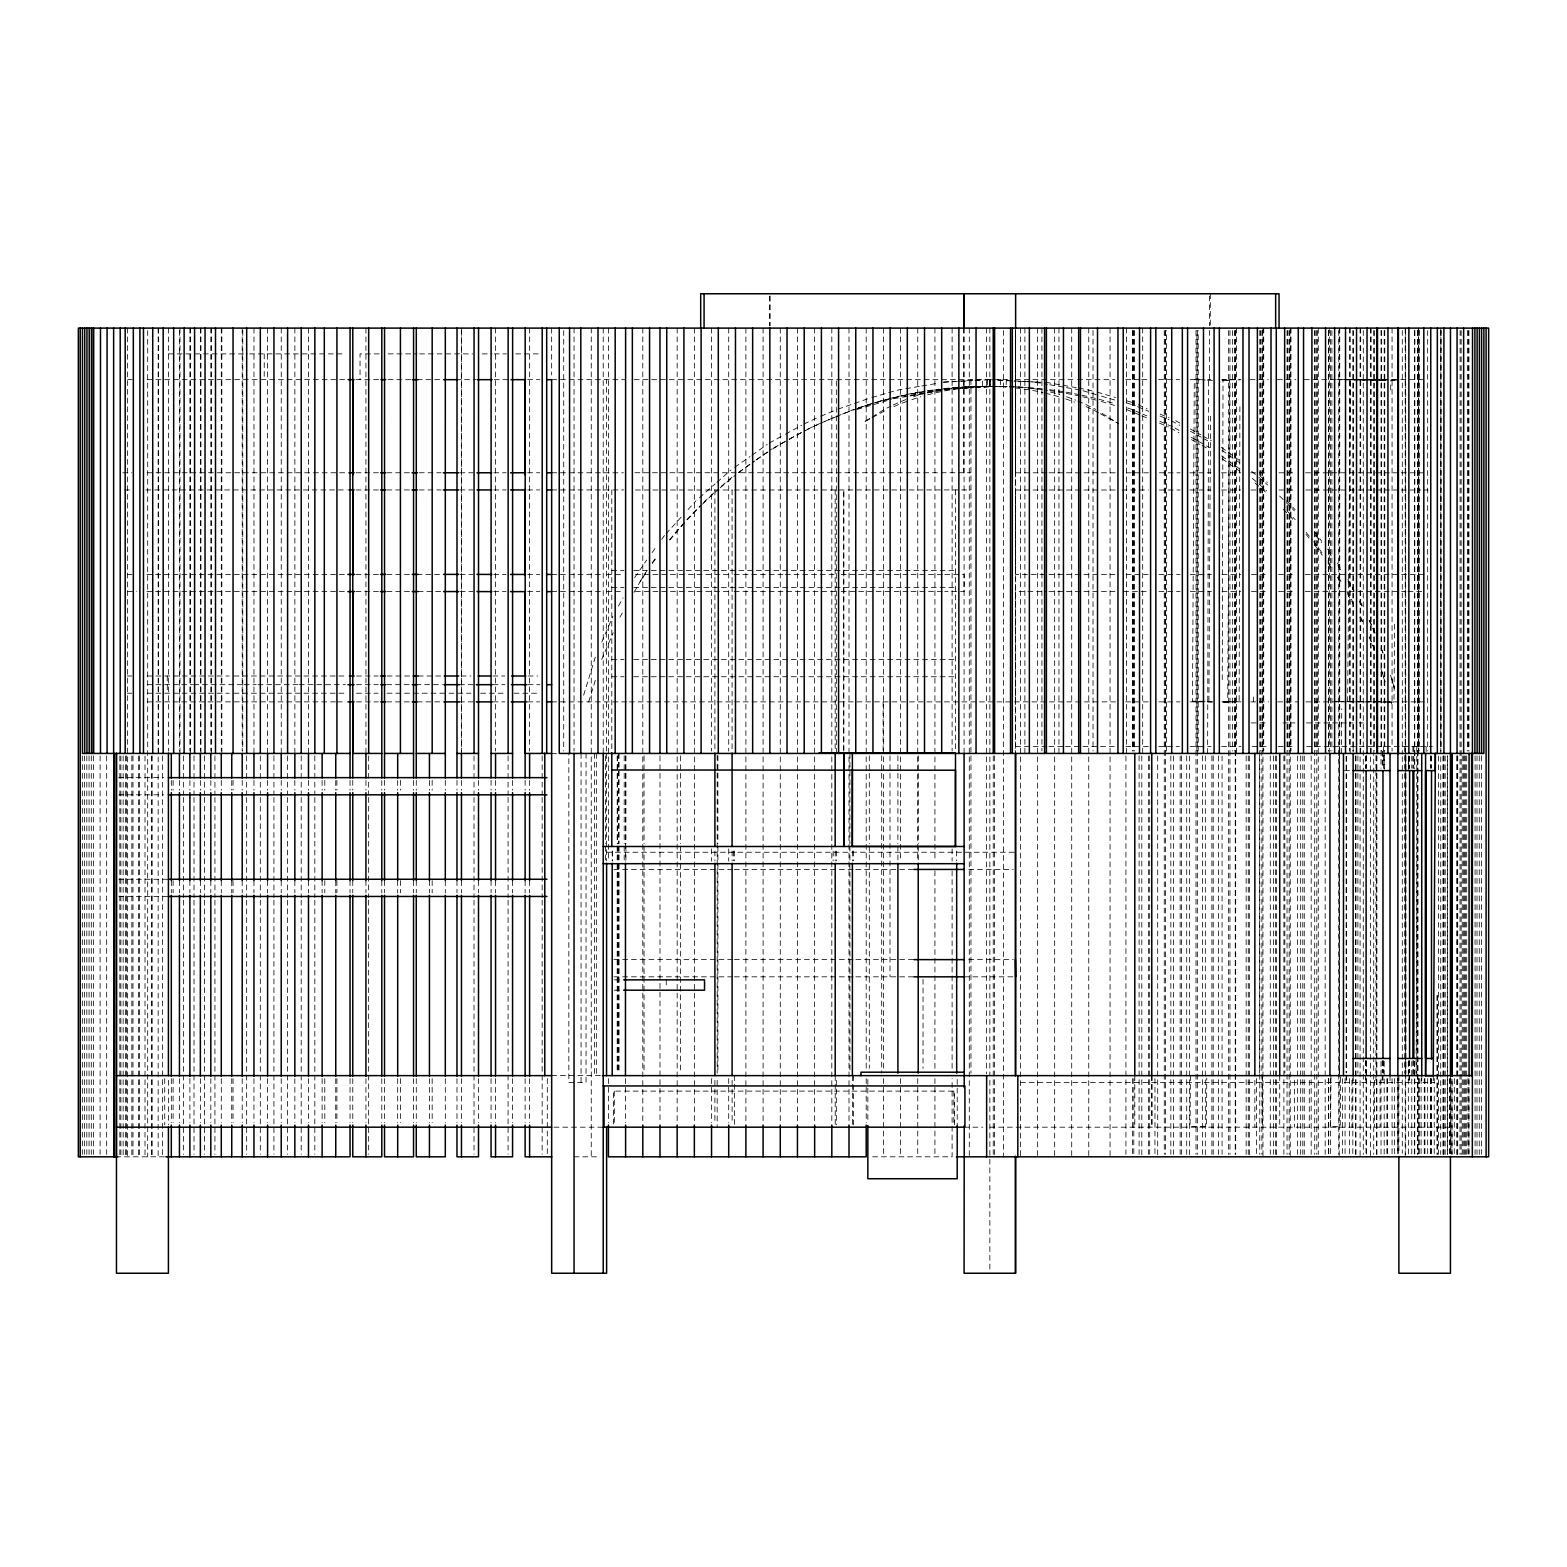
<?xml version="1.0" encoding="UTF-8"?>
<svg xmlns="http://www.w3.org/2000/svg" width="1567" height="1567" viewBox="0 0 1567 1567"><rect width="100%" height="100%" fill="white"/><g stroke="black" fill="none" stroke-linecap="round" stroke-linejoin="round"><path stroke-width="0.75" stroke-dasharray="5 3.75" d="M606.605 751.083L606.605 379.665M836.327 753.433L836.327 379.665M1015.631 701.879L1015.631 591.621L1046.776 591.621M1046.893 472.803L1015.631 472.803L1015.631 330.461M1166.455 750.985L1166.455 330.559M1196.894 750.985L1196.894 330.559M1198.207 750.985L1198.207 330.559M1207.628 753.512L1208.568 379.665M1222.26 679.706L1223.024 379.665L1239.948 379.88M1239.889 406.715L1239.144 701.879L1222.24 701.761L1239.105 701.781M1253.58 701.879L1253.6 697.002M1015.631 472.803L1015.631 328.11L1015.631 753.433M1408.615 768.026L1408.674 755.862M1416.078 1073.199L1416.157 1056.099M1416.176 1053.67L1417.547 755.862M1190.372 1075.628L1190.078 1126.595L1206.492 1126.595L1206.766 1078.057M1212.192 702.016L1192.487 701.252L1194.289 379.665L1205.238 380.095M1210.507 416.215L1208.901 701.252L1192.487 701.252M1223.298 701.977L1227.725 701.977L1229.547 380.389L1222.475 380.115M1330.971 1076.392L1330.54 1126.732L1340.236 1126.732L1340.666 1075.628M1341.372 753.433L1341.744 708.911M1347.659 701.703L1350.323 379.665L1357.629 379.743M1390.713 389.87L1390.791 380.115L1394.689 380.115M1388.127 702.134L1394.003 702.134L1394.63 624.077M1011.773 380.977L989.854 379.665L989.854 386.54A411.847 312.636 -90 0 1 1006.092 387.108M1006.327 379.665L1006.112 386.52L973.93 386.52A405.892 271.013 90 0 0 962.177 386.912M975.222 380.507L989.854 379.665L989.854 386.54L990.168 379.665M1000.686 379.665L1000.353 386.52A405.892 397.176 -90 0 1 1007.424 386.598M989.854 379.665L990.05 386.52M583.649 695.16L595.303 657.121M588.702 701.879L595.538 679.549M601.787 642.059L612.932 616.262M601.689 659.452L613.226 632.735M640.002 581.905L642.685 577.126A416.979 416.371 -90 0 1 646.662 571.074M618.475 605.978L623.118 597.85M634.694 577.498L646.603 560.163M619.944 617.163L622.295 613.01M634.106 592.267L642.705 577.126M652.107 552.583L656.22 546.903M661.725 539.322L664.467 535.522M666.034 533.799L681.763 516.483M688.05 509.569L695.905 500.911M699.411 497.816L715.179 483.89M716.922 482.342L730.927 469.982M738.37 472.588L754.06 461.481M756.038 460.091L771.728 448.965M734.747 467.299L750.025 456.545M751.945 455.214L767.203 444.46M869.92 418.369L863.75 422.209L870.175 418.722M871.977 417.096L884.336 409.418A405.892 271.013 90 0 1 890.977 406.068M773.824 447.809L805.34 430.377M807.456 429.221L822.714 422.287M769.123 443.128L783.422 435.273M785.478 434.157L801.814 425.166M803.851 424.05L818.601 417.135M872.329 417.566L887.353 409.418M824.928 421.366L840.421 414.942M842.635 414.021L853.702 409.418M820.755 416.254L835.818 410.025M837.973 409.144L869.509 398.194M857.129 409.418L891.349 399.448M893.641 398.782L942.55 389.537M871.859 397.509L897.734 390.085L919.437 386.383M911.191 395.511L941.963 389.987M909.957 395.981L942.237 390.34M944.548 389.928L972.696 387.754M921.847 385.972L938.711 383.112M943.432 381.995L955.596 381.271M958.025 381.134L972.617 380.252M975.046 380.115L982.352 379.665L982.666 386.52M946.703 389.125L973.068 387.539M975.477 387.402L989.854 386.54A411.847 312.636 -90 0 0 957.437 388.792M975.046 387.617L991.519 386.657M943.53 382.289L972.794 380.644M944.881 389.125L955.341 388.538M957.692 388.401L990.501 386.52M1222.887 380.409L1229.547 380.389M168.413 353.887L247.449 353.887M249.564 353.887L345.661 353.887M379.194 353.887L360.038 353.887L360.038 379.665M388.146 353.887L417.155 353.887M419.584 353.887L472.666 353.887M482.205 353.887L492.116 353.887M494.173 353.887L506.415 353.887M515.739 353.887L539.753 353.887M127.632 379.665L132.235 379.665M147.161 379.665L350.068 379.665M356.042 379.665L381.819 379.665M388.146 379.665L412.336 379.665M417.155 379.665L443.872 379.665M455.84 379.665L476.113 379.665M494.173 379.665L510.137 379.665M527.707 379.665L539.753 379.665M551.662 379.665L625.605 379.665M634.204 379.665L686.033 379.665M687.893 379.665L1007.836 379.665M1015.416 379.665L1075.981 379.665M1077.548 379.665L1114.725 379.665M1125.713 379.665L1140.561 379.665M1141.814 379.665L1148.611 379.665M1158.561 379.665L1179.638 379.665M1190.313 379.665L1210.723 379.665M1221.692 379.665L1241.005 379.665M1250.094 379.665L1268.271 379.665M1277.36 379.665L1295.909 379.665M1304.253 379.665L1398.998 379.665M1400.82 379.665L1424.932 379.665M1380.527 380.213L1385.365 380.213L1346.445 379.665M1040.978 382.289L1014.202 381.134M904.081 396.784L905.334 396.784M1126.673 402.934L1135.292 405.735M122.833 472.764L131.961 472.764M147.161 472.764L347.188 472.764M356.022 472.764L378.372 472.764M386.873 472.764L410.397 472.764M419.251 472.764L441.111 472.764M459.875 472.764L473.234 472.764M493.742 472.764L506.141 472.764M527.707 472.764L539.734 472.764M551.662 472.764L623.431 472.803M634.909 472.744L970.952 472.744M1048.969 472.803L1115.293 472.803M1126.281 472.803L1148.435 472.803M1159.384 472.803L1180.108 472.803M1189.843 472.803L1210.919 472.803M1221.476 472.803L1240.633 472.803M1250.623 472.803L1267.762 472.803M1279.025 472.803L1295.713 472.803M1305.566 472.803L1399.272 472.803M1401.231 472.803L1423.424 472.803M124.518 489.942L131.961 489.942M145.829 489.942L347.188 489.942M356.022 489.942L378.372 489.942M386.873 489.942L410.397 489.942M419.251 489.942L441.111 489.942M459.875 489.942L473.234 489.942M493.742 489.942L506.141 489.942M527.707 489.942L539.734 489.942M551.662 489.942L623.784 489.923M635.458 490.001L732.22 490.001M734.198 490.001L970.952 489.923M1046.893 490.001L1015.631 490.001L1015.631 574.443L1046.776 574.443M1048.969 490.001L1115.293 490.001M1121.992 490.001L1148.435 490.001M1159.384 490.001L1180.108 490.001M1189.843 490.001L1210.919 490.001M1221.476 490.001L1240.633 490.001M1250.917 490.001L1267.762 490.001M1279.025 490.001L1295.713 490.001M1305.82 490.001L1398.9 490.001M1401.231 490.001L1420.995 490.001M1423.424 490.001L1428.085 490.001M611.796 570.447L623.999 570.447M633.734 570.447L719.057 570.447M721.349 570.447L955.498 570.447M127.534 574.443L131.981 574.443M146.847 574.384L347.326 574.384M355.944 574.443L378.45 574.384M386.971 574.384L412.239 574.384M417.057 574.384L443.676 574.443M460.169 574.443L472.94 574.384M493.703 574.384L506.082 574.384M527.668 574.384L539.753 574.443M551.662 574.384L603.217 574.384M606.605 574.443L623.431 574.443M635.458 574.443L685.935 574.443M688.324 574.443L732.22 574.443M734.198 574.443L782.912 574.443M785.263 574.443L836.327 574.443M841.166 574.443L891.976 574.443M894.189 574.443L908.801 574.443M911.054 574.443L942.453 574.443M944.803 574.443L964.077 574.443L964.077 591.621L944.803 591.621M1048.93 574.443L1114.901 574.443M1126.105 574.443L1148.121 574.443M1159.032 574.443L1180.127 574.443M1190.332 574.443L1211.428 574.443M1222.025 574.443L1240.731 574.443M1251.406 574.443L1268.291 574.443M1278.554 574.443L1295.596 574.443M1305.291 574.443L1424.246 574.443M611.796 587.625L623.999 587.625M633.734 587.625L719.057 587.625M721.349 587.625L955.498 587.625M127.534 591.621L136.427 591.621M146.847 591.562L347.326 591.562M355.944 591.621L378.45 591.562M386.971 591.562L412.239 591.562M418.095 591.562L443.676 591.621M460.169 591.621L472.94 591.562M493.703 591.562L506.082 591.562M527.668 591.562L539.753 591.621M551.662 591.562L603.217 591.621M606.605 591.621L623.431 591.621M635.458 591.621L685.935 591.621M688.324 591.621L732.22 591.621M734.198 591.621L836.327 591.621M841.166 591.621L891.976 591.621M894.189 591.621L908.801 591.621M911.054 591.621L942.453 591.621M1048.93 591.621L1114.901 591.621M1123.676 591.621L1148.121 591.621M1159.032 591.621L1180.127 591.621M1190.332 591.621L1211.428 591.621M1222.025 591.621L1240.731 591.621M1251.406 591.621L1268.291 591.621M1278.554 591.621L1295.596 591.621M1305.331 591.621L1405.912 591.621M1407.969 591.621L1424.305 591.621M611.796 659.57L623.999 659.57M633.734 659.57L719.057 659.57M721.349 659.57L955.498 659.57M127.319 676.004L131.667 676.004M147.161 676.004L229.213 676.004M233.914 676.004L347.384 676.004M356.493 676.004L378.137 676.004M387.069 676.004L411.161 676.004M418.252 676.004L441.894 676.004M461.168 676.004L470.962 676.004M492.822 676.004L504.809 676.004M528.157 676.004L537.599 676.004M611.796 676.748L623.999 676.748M633.734 676.748L719.057 676.748M721.349 676.748L955.498 676.748M147.161 684.681L179.343 684.681M181.615 684.681L192.78 684.681M193.662 684.681L241.847 684.681M244.158 684.681L256.146 684.681M257.987 684.681L297.906 684.681M299.258 684.681L345.504 684.681M356.493 684.681L378.274 684.681M386.677 684.681L412.278 684.681M415.882 684.681L442.54 684.681M459.484 684.681L472.94 684.681M492.959 684.681L504.907 684.681M527.942 684.681L539.792 684.681M127.319 693.202L131.667 693.202M147.161 693.202L229.213 693.202M233.914 693.202L347.384 693.202M356.493 693.202L378.137 693.202M387.069 693.202L411.161 693.202M413.512 693.202L446.595 693.202M448.985 693.202L470.962 693.202M480.638 693.202L504.809 693.202M514.035 693.202L537.599 693.202M1334.085 701.272L1341.352 701.272M147.161 701.879L179.343 701.879M181.772 701.879L335.828 701.879M337.258 701.879L345.504 701.879M356.493 701.879L378.274 701.879M386.677 701.879L415.882 701.879M417.155 701.879L442.54 701.879M459.484 701.879L472.94 701.879M492.959 701.879L504.907 701.879M527.805 701.879L539.616 701.879M551.662 701.879L627.055 701.879M629.444 701.879L1115.567 701.879M1125.733 701.879L1148.611 701.879M1158.914 701.879L1179.912 701.879M1190.078 701.879L1214.699 701.879M1221.927 701.879L1241.005 701.879M1250.662 701.879L1268.486 701.879M1277.673 701.879L1298.632 701.879M1305.957 701.879L1424.09 701.879M1251.191 722.916L1266.312 722.916M1283.118 722.916L1295.028 722.916M1306.408 722.916L1353.359 722.916M1359.216 722.916L1363.584 722.916M1015.631 746.558L1047.246 746.558M1048.891 746.558L1064.287 746.558M1065.501 746.558L1114.901 746.558M1125.87 746.558L1148.885 746.558M1158.62 746.558L1179.442 746.558M1190.137 746.558L1211.017 746.558M1221.594 746.558L1240.986 746.558M1252.327 746.558L1268.526 746.558M1278.28 746.558L1295.458 746.558M1306.702 746.558L1432.375 746.558M551.662 753.433L556.442 753.433M1344.447 770.611L1350.068 770.611M118.504 777.643L163.732 777.643M118.818 794.822L163.732 794.822M606.605 852.233L1015.631 852.233M613.911 869.43L733.062 869.43M734.355 869.43L854.661 869.43M855.876 869.43L913.894 869.43M968.778 869.43L1013.301 869.43M118.818 879.263L168.413 879.263M118.818 896.461L168.413 896.461M613.911 959.631L733.062 959.631M734.355 959.631L854.661 959.631M855.876 959.631L913.894 959.631M968.778 959.631L1013.301 959.631M613.911 976.829L733.062 976.829M734.355 976.829L854.661 976.829M855.876 976.829L913.894 976.829M964.077 976.829L1013.301 976.829M614.186 979.865L619.788 979.865M614.186 990.187L619.788 990.187M551.662 1075.628L603.217 1075.628M1020.391 1082.503L1434.726 1082.503M554.013 1127.182L603.217 1127.182M964.077 1127.182L982.822 1127.182M989.854 1127.182L1450.435 1127.182M115.703 1156.818L164.731 1156.818M574.051 1156.818L599.828 1156.818M872.643 1156.818L952.109 1156.818L952.109 1078.586M1360.078 379.762L1367.384 379.841M1369.832 379.86L1379.587 379.958M1382.016 379.978L1389.341 380.037M1391.77 380.076L1396.648 380.115M1344.447 379.665L1385.914 380.076M1346.68 701.742L1385.698 702.114M1386.677 702.075L1394.003 702.134M1336.749 379.665L1375.669 380.174M1338.943 701.35L1346.249 701.428M1348.639 701.35L1385.13 701.82M1207.432 380.174L1213.994 380.428M1223.024 701.801L1227.725 701.977M997.533 379.939L1012.067 380.781M1014.476 380.918L1038.686 382.289M1035.532 382.289L1047.402 384.346M1049.792 384.757L1064.032 387.206M1066.422 387.617L1080.682 390.085M1045.757 382.289L1076.235 387.617M1078.586 388.028L1094.902 391.437M1082.993 390.751L1099.231 395.491M1101.542 396.157L1115.449 400.231M1097.174 392.103L1115.489 397.509M1126.947 400.897L1133.803 402.934M1137.544 406.676L1148.787 411.337M1160.031 416.019L1169.041 419.741M1126.379 409.418L1139.66 414.942M1141.873 415.862L1148.513 418.624M1159.56 423.208L1168.414 426.89M1138.21 404.795L1147.044 408.536M1160.266 414.139L1169.08 417.88M1140.365 413.1L1131.687 409.418A405.892 397.176 -90 0 0 1127.261 407.871M1142.519 414.021L1146.868 415.862M1159.874 421.366L1172.88 426.89M1098.408 412.689L1092.375 409.418A411.847 312.636 -90 0 0 1083.561 405.579M1100.406 413.786L1118.525 423.58L1099.858 412.003M1171.293 420.681L1179.833 425.401M1190.509 431.317L1201.184 437.213M1203.319 438.407L1209.724 441.953M1170.529 428.046L1178.932 432.707M1191.527 439.661L1199.93 444.323M1202.026 445.479L1208.333 448.965M1175.701 420.681L1179.892 423.051M1190.352 428.947L1200.812 434.862M1202.908 436.037L1211.271 440.758M1174.956 428.046L1179.07 430.377M1191.41 437.35L1209.939 447.809M1221.849 450.199L1239.81 462.911M1222.084 458.7L1239.752 471.197M1221.339 447.359L1238.929 460.091M1221.633 455.919L1238.929 468.435M1384.895 681.782L1380.821 668.384L1385.032 681.782M1391.026 701.879L1391.614 703.857M987.367 379.665L987.7 386.52A405.892 405.285 -90 0 0 975.673 386.716M1481.501 755.901L1481.501 1154.37M1479.268 755.901L1479.268 1154.37M1477.015 755.901L1477.015 1154.37M1475.076 755.862L1475.076 1154.428M1468.945 330.559L1468.945 751.024M1468.945 1078.586L1468.945 1156.818M1468.886 1080.407L1468.886 1154.428M1468.005 330.559L1468.005 750.985M1467.926 330.559L1467.868 751.024M1467.926 1078.586L1467.926 1154.37M1466.712 755.901L1466.712 1154.37M1465.635 755.901L1465.635 1154.37M1464.459 755.901L1464.459 1154.37M1463.382 755.901L1463.265 1154.37M1462.226 755.901L1462.226 1154.37M1461.149 330.559L1461.149 1154.37M1460.111 330.559L1459.974 1154.37M1457.741 755.901L1457.741 1154.37M1457.506 755.901L1457.506 1154.37M1456.703 755.901L1456.703 1154.37M1454.333 1078.586L1454.274 1154.37M1450.885 1078.605L1450.885 1154.37M1450.435 1075.628L1450.572 1154.37M1450.121 1078.586L1450.121 1154.37M1449.671 1078.605L1449.671 1154.37M1447.438 756.019L1447.438 1154.37L1447.399 755.901M1445.185 756.019L1445.185 1154.37M1443.991 755.901L1443.991 1154.37M1443.54 755.901L1443.54 1154.37M1442.952 756.019L1442.952 1154.37M1441.189 330.559L1441.189 750.985M1440.817 328.11L1440.7 1154.37M1440.524 330.559L1440.524 750.985M1438.447 756.019L1438.447 1154.37M1437.409 995.476L1437.409 1154.37M1436.959 995.476L1436.959 1154.37M1434.236 1078.586L1434.236 1154.37M1433.257 1075.628L1433.257 1082.503M1431.513 756.019L1431.513 768.241M1431.513 1078.605L1431.513 1156.818M1430.847 755.901L1430.847 768.124M1430.847 1078.586L1430.847 1154.37M1430.397 755.901L1430.397 768.124M1430.397 1078.586L1430.397 1154.37M1427.674 330.559L1427.674 751.024M1427.674 1078.586L1427.674 1154.37M1426.127 746.558L1426.127 753.433M1424.932 1078.605L1424.932 1154.37M1424.266 1078.586L1424.266 1154.37M1421.778 1075.628L1421.778 1082.503M1421.093 1078.586L1421.093 1154.37M1419.33 330.559L1419.33 751.024M1419.33 1078.586L1419.33 1154.37M1418.723 328.11L1418.723 750.985M1418.37 328.11L1418.37 751.141M1418.37 1078.605L1418.37 1154.37M1418.057 330.559L1418.213 753.433M1417.939 330.559L1417.939 1154.37M1417.684 330.559L1417.684 1154.37M1416.783 746.558L1416.783 753.864M1416.783 756.293L1416.783 1077.645M1414.883 330.559L1414.766 768.124M1414.766 1061.466L1414.766 1154.37M1414.511 330.559L1414.511 768.124M1414.511 1061.466L1414.511 1154.37M1413.826 746.558L1413.826 753.864M1413.826 756.293L1413.826 768.457M1413.826 1060.604L1413.826 1077.645M1412.925 746.558L1412.925 753.864M1412.925 756.293L1412.925 768.457M1412.925 1060.604L1412.925 1077.645M1411.789 756.019L1411.789 768.241M1411.789 1061.505L1411.789 1156.818M1409.595 756.293L1409.595 768.457M1409.595 1060.604L1409.595 1072.768M1409.595 1075.197L1409.595 1082.503M1409.007 756.293L1409.007 768.457M1409.007 1060.604L1409.007 1072.768M1409.007 1075.197L1409.007 1082.503M1408.694 770.611L1408.694 755.568L1408.518 768.457M1408.694 1060.996L1408.694 1073.199M1408.282 1061.466L1408.42 1154.37M1405.952 755.862L1405.952 1073.199M1405.697 330.559L1405.697 1154.37M1405.579 328.11L1405.579 753.433M1405.579 755.862L1405.579 1073.199M1405.207 328.11L1405.207 1156.818M1404.835 746.558L1404.835 768.457M1404.835 773.06L1404.835 1073.199M1402.289 330.461L1402.289 754.236M1402.289 756.685L1402.289 1060.271M1402.289 1062.7L1402.289 1077.391M1402.289 1079.839L1402.289 1153.292M1398.88 1075.628L1398.88 1153.958M1398.645 1078.605L1398.645 1154.37M1397.862 1075.628L1397.823 1154.37M1397.392 1078.586L1397.392 1154.37M1394.65 1078.586L1394.65 1154.37M1392.064 328.11L1392.064 751.141M1392.064 1078.605L1392.064 1156.818M1390.027 1075.628L1390.027 1082.503M1387.363 1078.586L1387.363 1154.37M1386.913 1078.586L1386.913 1154.37M1384.777 330.559L1384.777 750.985M1384.601 755.568L1384.601 770.611M1384.19 330.559L1384.19 768.124M1384.19 1061.466L1384.19 1154.37M1383.602 746.558L1383.602 751.141M1383.602 755.568L1383.602 768.457M1383.602 1060.996L1383.602 1073.199M1382.975 751.416L1382.975 768.457M1382.975 1060.604L1382.975 1072.768M1382.975 1075.197L1382.975 1082.503M1382.251 751.416L1382.349 768.457M1382.251 1060.604L1382.251 1072.768M1382.251 1075.197L1382.251 1082.503M1381.604 330.461L1381.604 750.985M1381.017 330.461L1381.017 768.241M1381.017 1061.505L1381.017 1156.818M1380.076 1080.329L1380.076 1127.182M1376.903 755.901L1376.903 1154.37M1376.453 755.901L1376.453 1154.37M1375.944 755.568L1375.944 768.457M1375.944 770.611L1375.944 1073.199M1375.944 1075.628L1375.944 1082.503M1374.318 330.559L1374.318 750.985M1374.416 1080.329L1374.416 1127.182M1373.73 330.559L1373.73 1154.37M1371.145 328.11L1371.145 753.433M1370.557 328.11L1370.557 1156.818M1366.444 755.901L1366.444 768.124M1366.444 1061.466L1366.444 1154.37M1366.169 755.862L1366.169 768.065M1366.169 1060.996L1366.169 1073.199M1365.993 755.901L1366.111 768.457M1366.111 1060.604L1365.993 1154.37M1365.523 756.293L1365.523 768.457M1365.523 1060.604L1365.523 1072.768M1365.523 1075.197L1365.523 1082.503M1363.27 330.559L1363.27 1154.37M1360.685 328.11L1360.685 753.433M1360.097 328.11L1360.097 1156.818M1357.884 755.862L1357.884 1073.199M1355.984 755.901L1355.984 1154.37M1355.533 755.901L1355.533 1154.37M1353.379 330.559L1353.379 750.985M1353.144 746.558L1353.144 753.433M1353.144 1075.628L1353.144 1082.503M1352.811 330.559L1352.811 751.024M1352.811 1078.586L1352.811 1154.37M1351.949 1080.329L1351.949 1127.182M1350.225 328.11L1350.225 753.433M1349.638 328.11L1349.638 751.141M1349.638 1078.605L1349.638 1156.818M1346.641 756.293L1346.641 1072.768M1346.641 1075.197L1346.641 1082.503M1346.112 756.293L1346.112 1072.768M1346.112 1075.197L1346.112 1082.503M1345.074 1078.586L1345.074 1156.818M1342.351 1078.586L1342.351 1154.37M1339.746 328.11L1339.746 753.433M1339.609 746.558L1339.609 751.141M1339.609 753.433L1339.609 1073.199M1339.178 328.11L1339.178 1156.818M1338.806 330.559L1338.806 1154.37M1331.891 330.559L1331.891 750.985M1330.579 330.559L1330.579 751.024M1330.579 1078.586L1330.579 1154.37M1329.286 328.11L1329.286 753.433M1328.718 330.461L1328.718 751.141M1328.718 1078.605L1328.718 1154.37M1328.522 330.559L1328.522 751.024M1328.522 1078.586L1328.522 1154.37M1325.173 755.901L1325.173 1154.37M1318.258 328.11L1318.258 1154.37M1317.181 330.559L1317.181 750.985M1316.809 330.559L1316.809 1154.37M1315.085 330.559L1315.085 750.985M1314.713 330.559L1314.713 1154.37M1311.168 755.901L1311.168 1154.37M1309.287 1080.329L1309.287 1127.182M1304.253 756.019L1304.253 1154.37M1302.784 755.901L1302.784 1154.37M1300.688 755.901L1300.688 1154.37M1297.535 755.901L1297.535 1154.37M1294.362 1080.329L1294.362 1127.182M1290.993 328.11L1290.993 750.985M1290.229 328.11L1290.229 1156.818M1289.915 330.559L1289.915 750.985M1289.151 330.559L1289.151 1154.37M1287.819 330.559L1287.819 750.985M1287.055 330.559L1287.055 1154.37M1284.842 755.862L1284.842 1073.199M1283.902 755.901L1283.902 1154.37M1279.73 1075.628L1279.73 1127.182M1276.596 756.019L1276.596 1156.818M1275.518 755.901L1275.518 1154.37M1273.423 755.901L1273.423 1154.37M1270.269 755.901L1270.269 1154.37M1263.727 328.11L1263.727 750.985M1262.963 328.11L1262.963 1156.818M1262.649 330.559L1262.649 750.985M1262.551 1075.628L1262.551 1127.182M1261.886 330.559L1261.886 1154.37M1260.554 330.559L1260.554 750.985M1259.79 330.559L1259.79 1154.37M1259.496 755.862L1259.496 1073.199M1256.616 1078.586L1256.616 1154.37M1254.854 1080.329L1254.854 1127.182M1249.33 756.019L1249.33 1156.818M1248.253 755.901L1248.253 1154.37M1246.157 755.901L1246.157 1154.37M1236.461 328.11L1236.461 753.433M1235.697 330.461L1235.697 1154.37M1235.227 330.559L1235.227 1154.37M1234.62 330.559L1234.62 750.985M1232.524 330.559L1232.524 750.985M1229.958 330.559L1229.958 1154.37M1228.646 330.559L1228.646 1154.37M1222.064 756.019L1222.064 1154.37M1218.48 755.901L1218.48 1154.37M1213.211 755.901L1213.211 1154.37M1211.898 755.901L1211.898 1154.37M1210.312 293.754L1210.312 325.818M1209.567 296.045L1209.567 325.818M1209.567 330.461L1209.567 379.665M1205.317 756.019L1205.317 1156.818M1202.594 755.901L1202.594 1154.37M1197.325 330.559L1197.325 1154.37M1196.013 330.559L1196.013 1154.37M1189.451 756.019L1189.451 1156.818M1186.709 755.901L1186.709 1154.37M1181.459 755.901L1181.459 1154.37M1180.147 755.901L1180.147 1154.37M1173.565 756.019L1173.565 1154.37M1170.843 755.901L1170.843 1154.37M1165.574 330.559L1165.574 1154.37M1165.143 330.559L1165.143 750.985M1164.261 330.559L1164.261 1154.37M1157.7 756.019L1157.7 1156.818M1154.957 1078.586L1154.957 1154.37M1151.98 1075.628L1151.98 1127.182M1151.765 1075.628L1151.823 1127.182M1149.708 755.901L1149.708 1154.37M1148.396 755.901L1148.396 1154.37M1142.696 328.11L1142.696 753.433M1141.814 756.019L1141.814 1156.818M1139.091 755.901L1139.091 1154.37M1134.802 1075.628L1134.802 1127.182M1134.273 330.559L1134.273 750.985M1133.822 330.559L1133.822 751.024M1133.822 1078.586L1133.822 1154.37M1132.961 330.559L1132.961 750.985M1132.51 330.559L1132.51 751.024M1132.51 1078.586L1132.51 1154.37M1126.379 328.11L1126.379 753.433M1125.929 756.019L1125.929 1154.37M1110.063 328.11L1110.063 1156.818M1093.022 330.461L1093.022 750.985M1088.752 328.11L1088.752 1156.818M1071.71 328.11L1071.71 1156.818M1058.959 328.11L1058.959 753.433M1054.669 328.11L1054.669 1156.818M1041.918 328.11L1041.918 750.985M1037.648 328.11L1037.648 1156.818M1024.877 328.11L1024.877 753.433M1020.607 328.11L1020.607 1156.818M1015.416 330.461L1015.416 753.433M1003.566 330.461L1003.566 1156.818M994.359 755.901L994.594 1156.818M993.243 755.901L993.243 1154.37M989.854 328.11L989.854 1075.628M989.854 1080.329L989.854 1270.817M986.485 328.11L986.485 1073.728M970.952 379.665L970.952 1073.199M969.287 328.11L969.287 1156.818M964.077 328.11L964.077 753.433M963.764 328.11L963.764 472.764M957.202 1079.467L957.202 1125.459M956.673 851.057L956.673 860.831M955.498 489.923L955.498 753.041M954.518 1124.773L954.518 1091.102L613.598 1091.102L613.598 1124.773M953.852 1091.102L953.852 1124.773M952.109 328.11L952.109 751.141M952.109 848.883L952.109 861.106M952.109 870.801L952.109 1068.831M934.931 328.11L934.931 861.106M934.931 870.801L934.931 1068.831M934.931 1078.586L934.931 1156.818M923.041 979.238L923.041 1068.4M918.223 755.862L918.223 843.751M918.223 846.18L918.223 860.831M917.753 328.11L917.753 861.106M917.753 1078.586L917.753 1156.818M900.555 328.11L900.555 861.106M900.555 1078.586L900.555 1156.818M897.911 755.862L897.911 843.751M897.911 846.18L897.911 860.831M889.997 755.842L889.997 976.829M883.377 328.11L883.377 1068.831M883.377 1078.586L883.377 1156.818M883.122 701.879L883.122 753.433M881.712 755.842L881.712 1073.219M869.293 755.862L869.293 843.751M869.293 846.18L869.293 1068.302M867.844 1079.467L867.844 1123.049M866.198 328.11L866.198 1068.831M866.198 1078.586L866.198 1122.599M853.525 851.057L853.525 860.831M853.525 1075.628L853.525 1082.66M853.525 1085.01L853.525 1124.851M852.389 851.057L852.389 860.831M852.389 1075.628L852.389 1127.182M849.96 753.433L849.902 843.751M849.902 846.18L849.96 1073.199M849.001 328.11L849.001 1122.599M836.327 851.057L836.327 860.831M836.327 1080.329L836.327 1124.851M835.172 489.923L835.172 752.963M835.211 851.057L835.211 860.831M835.211 1075.628L835.211 1127.182M833.135 851.057L833.135 860.831M831.822 328.11L831.822 1122.599M814.644 328.11L814.644 1122.599M797.446 328.11L797.446 1122.599M780.268 328.11L780.268 1122.599M770.161 296.045L770.161 325.818M769.417 296.045L769.417 325.818M763.09 328.11L763.09 1122.599M745.892 328.11L745.892 1122.599M734.355 851.057L734.355 860.831M734.355 1075.628L734.355 1124.851M733.376 851.057L733.376 860.831M732.083 489.923L732.083 752.885M732.102 851.057L732.102 860.831M732.102 1080.329L732.102 1122.501M728.714 328.11L728.714 751.141M728.714 848.883L728.714 861.106M728.714 1078.586L728.714 1122.599M717.901 755.862L717.901 843.751M717.901 846.18L717.901 1073.199M717.177 755.235L717.177 1073.219M717.177 1080.329L717.177 1087.341M717.177 1089.692L717.177 1127.182M714.905 489.923L714.905 752.885M714.905 851.057L714.905 860.831M714.905 1080.329L714.905 1122.501M711.536 328.11L711.536 751.141M711.536 848.883L711.536 861.106M711.536 1078.586L711.536 1122.599M694.357 328.11L694.357 1122.599M680.626 755.862L680.626 843.751M680.626 846.18L680.626 1073.199M677.159 328.11L677.159 1122.599M666.249 979.865L666.249 988.111M659.981 755.901L659.981 1122.599M644.037 755.862L644.037 843.751M644.037 846.18L644.037 1073.199M642.803 328.11L642.803 1122.599M625.938 755.862L625.938 843.751M625.938 846.18L625.938 860.831M625.468 755.862L625.605 861.106M625.605 1078.586L625.605 1122.599M624.195 755.862L624.195 843.751M624.195 846.18L624.195 860.831M619.063 753.433L619.063 843.751M619.063 846.18L619.063 1073.199M618.593 753.433L618.612 843.751M618.593 846.18L618.612 1073.199M617.378 755.862L617.378 843.751M617.378 846.18L617.378 1073.199M617.183 755.862L617.183 843.751M617.183 846.18L617.183 1073.199M614.284 1091.102L614.284 1124.773M612.599 851.057L612.599 860.831M612.207 851.057L612.207 860.831M611.796 489.923L611.796 752.806M608.427 328.11L608.427 861.106M608.427 1078.586L608.427 1122.599M606.605 753.433L606.605 860.831M605.626 755.862L605.626 843.751M605.626 846.18L605.626 860.831M603.217 328.11L603.217 753.433M596.341 753.433L596.341 1075.628M594.618 753.433L594.598 1075.628M591.249 328.11L591.249 1156.818M586.038 753.433L586.038 1082.503L568.841 1082.503L568.841 753.433M581.063 753.433L581.063 1082.503M574.051 328.11L574.051 751.141M563.728 330.559L563.728 750.985M551.662 328.11L551.662 374.983M547.294 1078.586L547.294 1154.37M542.162 755.901L542.162 795.017M542.162 797.466L542.162 897.695M542.162 900.144L542.162 1154.37M529.666 328.11L529.607 751.141M529.607 780.464L529.607 790.238M529.607 880.654L529.607 892.877M529.607 1078.605L529.607 1122.599M525.121 780.346L525.121 790.14M525.121 880.576L525.121 892.798M525.121 1078.586L525.121 1122.579M512.566 780.464L512.566 790.238M512.566 880.654L512.566 892.877M512.566 1078.605L512.566 1122.599M508.08 755.901L508.08 795.017M508.08 797.466L508.08 897.695M508.08 900.144L508.08 1154.37M495.583 328.11L495.544 751.141M495.544 780.464L495.544 790.238M495.544 880.654L495.544 892.877M495.544 1078.605L495.544 1122.599M491.059 780.346L491.059 790.14M491.059 880.576L491.059 892.798M491.059 1078.586L491.059 1122.579M478.503 780.464L478.503 790.238M478.503 880.654L478.503 892.877M478.503 1078.605L478.503 1122.599M474.017 755.901L474.017 795.017M474.017 797.466L474.017 897.695M474.017 900.144L474.017 1154.37M461.501 328.11L461.501 753.433M461.462 330.461L461.462 751.141M461.462 780.464L461.462 790.238M461.462 880.654L461.462 892.877M461.462 1078.605L461.462 1122.599M456.976 780.346L456.976 790.14M456.976 880.576L456.976 892.798M456.976 1078.586L456.976 1122.579M445.302 780.464L445.302 790.238M445.302 880.654L445.302 892.877M445.302 1078.605L445.302 1122.599M432.159 780.346L432.159 790.14M432.159 880.576L432.159 892.798M432.159 1078.586L432.159 1122.579M429.436 780.464L429.436 790.238M429.436 880.654L429.436 892.877M429.436 1078.605L429.436 1122.599M416.274 780.346L416.274 790.14M416.274 880.576L416.274 892.798M416.274 1078.586L416.274 1122.579M413.551 780.464L413.551 790.238M413.551 880.654L413.551 892.877M413.551 1078.605L413.551 1122.599M400.408 780.346L400.408 790.14M400.408 880.576L400.408 892.798M400.408 1078.586L400.408 1122.579M397.685 780.464L397.685 790.238M397.685 880.654L397.685 892.877M397.685 1078.605L397.685 1122.599M384.522 780.346L384.522 790.14M384.522 880.576L384.522 892.798M384.522 1078.586L384.522 1122.579M381.8 780.464L381.8 790.238M381.8 880.654L381.8 892.877M381.8 1078.605L381.8 1122.599M368.656 755.901L368.656 795.017M368.656 797.466L368.656 897.695M368.656 900.144L368.656 1154.37M365.934 328.11L365.953 753.433M365.934 780.464L365.934 790.238M365.934 880.654L365.934 892.877M365.934 1078.605L365.934 1122.599M352.771 780.346L352.771 790.14M352.771 880.576L352.771 892.798M352.771 1078.586L352.771 1122.579M350.048 780.464L350.048 790.238M350.048 880.654L350.048 892.877M350.048 1078.605L350.048 1122.599M336.905 780.346L336.905 790.14M336.905 880.576L336.905 892.798M336.905 1078.586L336.905 1122.579M335.749 780.464L335.749 790.238M335.749 880.654L335.749 892.877M335.749 1078.605L335.749 1122.599M324.8 780.346L324.8 790.14M324.8 880.576L324.8 892.798M324.8 1078.586L324.8 1122.579M322.116 780.464L322.116 790.238M322.116 880.654L322.116 892.877M322.116 1078.605L322.116 1122.599M314.83 755.901L314.83 795.017M314.83 797.466L314.83 897.695M314.83 900.144L314.83 1154.37M308.484 328.11L308.503 753.433M308.484 780.464L308.484 790.238M308.484 880.654L308.484 892.877M308.484 1078.605L308.484 1122.599M301.197 755.901L301.197 795.017M301.197 797.466L301.197 897.695M301.197 900.144L301.197 1154.37M294.87 328.11L294.87 753.433M294.851 780.464L294.851 790.238M294.851 880.654L294.851 892.877M294.851 1078.605L294.851 1122.599M287.564 755.901L287.564 795.017M287.564 797.466L287.564 897.695M287.564 900.144L287.564 1154.37M281.237 328.11L281.237 753.433M281.218 780.464L281.218 790.238M281.218 880.654L281.218 892.877M281.218 1078.605L281.218 1122.599M273.931 755.901L273.931 795.017M273.931 797.466L273.931 897.695M273.931 900.144L273.931 1154.37M267.604 328.11L267.604 753.433M267.585 780.464L267.585 790.238M267.585 880.654L267.585 892.877M267.585 1078.605L267.585 1122.599M264.216 353.887L264.216 379.665M260.298 755.901L260.298 795.017M260.298 797.466L260.298 897.695M260.298 900.144L260.298 1154.37M253.972 328.11L253.972 753.433M253.952 780.464L253.952 790.238M253.952 880.654L253.952 892.877M253.952 1078.605L253.952 1122.599M246.665 755.901L246.665 795.017M246.665 797.466L246.665 897.695M246.665 900.144L246.665 1154.37M242.767 330.461L242.767 750.985M242.199 328.11L242.199 751.141M242.199 780.464L242.199 790.238M242.199 880.654L242.199 892.877M242.199 1078.605L242.199 1122.599M233.032 780.346L233.032 790.14M233.032 880.576L233.032 892.798M233.032 1078.586L233.032 1122.579M231.74 780.464L231.74 790.238M231.74 880.654L231.74 892.877M231.74 1078.605L231.74 1122.599M221.848 328.11L221.848 753.433M221.28 328.11L221.28 751.141M221.28 780.464L221.28 790.238M221.28 880.654L221.28 892.877M221.28 1078.605L221.28 1122.599M214.934 755.901L214.934 795.017M214.934 797.466L214.934 897.695M214.934 900.144L214.934 1154.37M211.388 328.11L211.388 753.433M210.82 328.11L210.82 751.141M210.82 780.464L210.82 790.238M210.82 880.654L210.82 892.877M210.82 1078.605L210.82 1122.599M204.474 755.901L204.474 795.017M204.474 797.466L204.474 897.695M204.474 900.144L204.474 1154.37M200.929 328.11L200.929 753.433M200.361 328.11L200.361 751.141M200.361 780.464L200.361 790.238M200.361 880.654L200.361 892.877M200.361 1078.605L200.361 1122.599M194.014 755.901L194.014 795.017M194.014 797.466L194.014 897.695M194.014 900.144L194.014 1154.37M190.449 328.11L190.449 753.433M189.901 328.11L189.901 751.141M189.901 780.464L189.901 790.238M189.901 880.654L189.901 892.877M189.901 1078.605L189.901 1122.599M183.554 755.901L183.554 795.017M183.554 797.466L183.554 897.695M183.554 900.144L183.554 1154.37M179.99 328.11L179.99 753.433M179.441 330.461L179.441 751.141M179.441 780.464L179.441 790.238M179.441 880.654L179.441 892.877M179.441 1078.605L179.441 1122.599M173.095 780.346L173.095 790.14M173.095 880.576L173.095 892.798M173.095 1078.586L173.095 1122.579M171.312 780.464L171.312 790.238M171.312 880.654L171.312 892.877M171.312 1078.605L171.312 1122.599M168.413 328.11L168.413 751.102M168.413 1080.329L168.413 1124.851M167.258 676.004L167.258 693.202M164.731 1078.605L164.731 1125.047M162.635 755.901L162.635 1156.818M158.541 328.11L158.541 753.433M158.149 328.11L158.149 1156.818M152.175 755.901L152.175 1156.818M151.588 756.019L151.588 1156.818M147.69 330.559L147.69 1156.818M145.006 756.019L145.006 1156.818M139.561 755.901L139.561 1156.818M138.425 756.019L138.425 1156.818M132.98 755.901L132.98 1156.818M131.843 756.019L131.843 1156.818M127.632 328.11L127.632 1156.818M126.398 755.901L126.398 1156.818M125.38 756.019L125.38 1156.818M123.147 756.019L123.147 1156.818M120.894 756.019L120.894 1156.818M119.836 755.901L119.836 1156.818M106.674 755.901L106.674 1154.37M100.092 755.901L100.092 1154.37M93.55 755.901L93.55 1154.37M91.297 755.901L91.297 1154.37M89.064 755.901L89.064 1154.37M86.812 755.901L86.812 1154.37M84.579 755.901L84.579 1154.37M82.326 755.901L82.326 1154.37M1260.103 476.113A425.793 416.646 -90 0 1 1267.409 482.479M1286.722 500.892A425.793 416.646 -90 0 1 1295.126 509.667M1314.262 531.722A425.793 416.646 -90 0 1 1321.784 541.301M1327.621 549.136A425.793 416.646 -90 0 1 1331.872 555.11M1337.395 563.18A425.793 416.646 -90 0 1 1341.411 569.311M1347.855 579.672A425.793 416.646 -90 0 1 1354.025 590.25M1359.901 601.003A425.793 416.646 -90 0 1 1363.27 607.545M1369.519 620.434A425.793 416.646 -90 0 1 1375.219 633.225M1381.33 648.385A425.793 416.646 -90 0 1 1384.542 657.121M1252.268 478.346A418.35 409.379 90 0 1 1257.713 482.969M1259.515 484.536A418.35 409.379 90 0 1 1266.626 490.902M1287.075 510.94A418.35 409.379 90 0 1 1295.204 519.715M1306.153 532.408A418.35 409.379 90 0 1 1312.186 539.851M1313.655 541.731A418.35 409.379 90 0 1 1322.313 553.249M1327.876 561.084A418.35 409.379 90 0 1 1331.93 567.058M1338.453 577.146A418.35 409.379 90 0 1 1342.233 583.277M1347.111 591.582A418.35 409.379 90 0 1 1352.948 602.139M1360.607 617.183A418.35 409.379 90 0 1 1363.701 623.705M1369.558 636.966A418.35 409.379 90 0 1 1374.964 650.423M1009.794 386.638A405.892 397.176 -90 0 1 1026.287 387.402M1028.638 387.578A405.892 397.176 -90 0 1 1042.741 388.871M1049.714 389.693A405.892 397.176 -90 0 1 1063.621 391.73M1065.932 392.122A405.892 397.176 -90 0 1 1079.761 394.766M1082.053 395.237A405.892 397.176 -90 0 1 1113.843 403.502M893.954 406.519A411.847 312.636 -90 0 1 909.565 400.447M911.798 399.663A411.847 312.636 -90 0 1 920.828 396.784M927.625 394.845A411.847 312.636 -90 0 1 955.126 389.125M643.018 577.322A415.275 414.06 90 0 1 646.975 571.25M652.44 563.239A415.275 414.06 90 0 1 656.651 557.304M669.912 540.008A415.275 414.06 90 0 1 685.66 521.615M687.306 519.833A415.275 414.06 90 0 1 700.743 505.886M702.467 504.202A415.275 414.06 90 0 1 718.43 489.374M720.252 487.788A415.275 414.06 90 0 1 735.158 475.428M738.958 472.45A415.275 414.06 90 0 1 754.55 460.992M756.528 459.601A415.275 414.06 90 0 1 768.613 451.57M772.688 448.985A415.275 414.06 90 0 1 787.202 440.327M789.298 439.132A415.275 414.06 90 0 1 855.21 409.379M857.482 408.595A415.275 414.06 90 0 1 873.544 403.444M875.855 402.758A415.275 414.06 90 0 1 908.566 394.649M910.936 394.179A415.275 414.06 90 0 1 925.157 391.593M927.527 391.221A415.275 414.06 90 0 1 941.826 389.223M944.215 388.949A415.275 414.06 90 0 1 973.009 386.638M975.418 386.54A415.275 414.06 90 0 1 989.854 386.226M1015.357 387.93A411.847 312.636 -90 0 1 1042.976 392.592M1045.248 393.121A411.847 312.636 -90 0 1 1058.9 396.784M1065.658 398.919A411.847 312.636 -90 0 1 1074.649 402.073M893.21 405.011A405.892 271.013 90 0 1 908.978 398.41M913.522 396.784A405.892 271.013 90 0 1 924.941 393.239M927.253 392.631A405.892 271.013 90 0 1 959.827 387.088M855.112 409.418A405.892 385.776 90 0 1 868.804 404.678M871.095 403.933A405.892 385.776 90 0 1 887.314 399.174M889.645 398.547A405.892 385.776 90 0 1 924.961 391.123M927.331 390.751A405.892 385.776 90 0 1 939.24 389.125M944.039 388.577A405.892 385.776 90 0 1 977.828 386.559M652.107 563.062A416.979 416.371 -90 0 1 656.299 557.147M669.52 539.851A416.979 416.371 -90 0 1 685.21 521.517M686.836 519.715A416.979 416.371 -90 0 1 700.234 505.808M703.661 502.419A416.979 416.371 -90 0 1 714.219 492.528M721.447 486.142A416.979 416.371 -90 0 1 734.433 475.369M858.207 407.871A405.892 405.285 -90 0 1 874.19 402.817M876.501 402.151A405.892 405.285 -90 0 1 909.017 394.277M911.367 393.826A405.892 405.285 -90 0 1 937.34 389.693M942.08 389.125A405.892 405.285 -90 0 1 973.264 386.794M1015.514 386.775A405.892 271.013 -90 0 1 1041.252 389.968M1050.497 392.044A405.892 271.013 -90 0 1 1059.684 394.571M1066.52 396.784A405.892 271.013 -90 0 1 1075.608 400.153M1077.861 401.054A405.892 271.013 -90 0 1 1095.725 409.418M1254.971 482.969A418.35 417.743 90 0 1 1267.664 494.134M1283.255 509.216A418.35 417.743 90 0 1 1294.871 521.498M1305.957 534.269A418.35 417.743 90 0 1 1309.033 537.99M1315.046 545.531A418.35 417.743 90 0 1 1322.333 555.188M1327.974 563.062A418.35 417.743 90 0 1 1332.068 569.056M1337.376 577.146A418.35 417.743 90 0 1 1341.215 583.277M1347.424 593.678A418.35 417.743 90 0 1 1353.3 604.274M1359.96 617.183A418.35 417.743 90 0 1 1363.114 623.705M1369.107 636.966A418.35 417.743 90 0 1 1374.631 650.423M1251.641 471.354A425.793 425.166 -90 0 1 1257.047 475.78M1258.83 477.289A425.793 425.166 -90 0 1 1267.625 484.928M1279.593 495.995A425.793 425.166 -90 0 1 1284.587 500.892M1286.233 502.537A425.793 425.166 -90 0 1 1294.342 510.901M1315.79 535.522A425.793 425.166 -90 0 1 1321.569 542.848M1328.561 552.211A425.793 425.166 -90 0 1 1331.304 556.011M1337.944 565.609A425.793 425.166 -90 0 1 1341.783 571.465M1347.992 581.357A425.793 425.166 -90 0 1 1353.927 591.425M1359.608 601.669A425.793 425.166 -90 0 1 1362.859 607.878M1369.068 620.434A425.793 425.166 -90 0 1 1374.866 633.225M1381.115 648.385A425.793 425.166 -90 0 1 1384.405 657.121M992.381 386.52A405.892 405.285 90 0 1 1006.798 386.794M1009.207 386.873A405.892 405.285 90 0 1 1026.032 387.95M1028.422 388.146A405.892 405.285 90 0 1 1047.461 390.32M1049.831 390.653A405.892 405.285 90 0 1 1063.993 392.945M1066.343 393.376A405.892 405.285 90 0 1 1080.388 396.255M1082.719 396.784A405.892 405.285 90 0 1 1098.957 400.878M1101.268 401.505A405.892 405.285 90 0 1 1115.038 405.618M1452.041 1154.37L1452.041 1078.605L1451.923 1154.37M843.79 751.239L843.79 489.923L843.771 751.083M1394.356 688.324A425.793 416.646 -90 0 0 1390.438 674.848A425.793 425.166 -90 0 1 1394.415 688.324"/><path stroke-width="1.5" d="M611.796 769.985L955.498 770.22L955.439 846.493L852.311 846.435L852.37 770.141M1150.589 753.433L1150.589 328.11M1155.839 753.433L1155.839 328.11M1171.724 753.433L1171.724 328.11M1182.341 753.433L1182.341 328.11M1187.59 753.433L1187.59 328.11M1203.476 753.433L1203.476 328.11M1435.411 753.433L1433.257 1075.687L1425.578 1075.628L1425.696 1058.43L1433.374 1058.489M348.05 379.665L354.064 379.665M380.899 379.665L385.737 379.665M412.336 379.665L418.115 379.665M443.755 379.665L457.231 379.665M477.406 379.665L492.116 379.665M510.94 379.665L525.552 379.665M546.687 379.665L551.662 379.665L551.662 1273.246L606.605 1273.246L606.605 1127.182M349.01 472.764L354.142 472.764M380.546 472.764L385.639 472.764M412.003 472.764L417.449 472.764M443.324 472.764L458.72 472.764M476.995 472.764L491.685 472.764M510.568 472.764L525.689 472.764M546.863 472.764L551.662 472.764M349.01 489.942L354.142 489.942M380.546 489.942L385.639 489.942M412.003 489.942L417.449 489.942M443.324 489.942L458.72 489.942M476.995 489.942L491.685 489.942M510.568 489.942L525.689 489.942M546.863 489.942L551.662 489.942M347.874 574.443L354.514 574.384M380.409 574.443L385.678 574.384M412.239 574.384L418.095 574.384M443.559 574.384L458.759 574.384M476.995 574.384L491.862 574.443M510.509 574.443L525.474 574.443M546.824 574.443L551.662 574.443M347.874 591.621L354.514 591.562M380.409 591.621L385.678 591.562M412.239 591.562L418.095 591.562M443.559 591.562L458.759 591.562M476.995 591.562L491.862 591.621M510.509 591.621L525.474 591.621M546.824 591.621L551.662 591.621M349.441 676.004L354.142 676.004M380.487 676.004L385.208 676.004M413.1 676.004L418.252 676.004M444.166 676.004L458.778 676.004M478.209 676.004L490.451 676.004M511.684 676.004L525.905 676.004M347.913 684.681L354.064 684.681M380.703 684.681L385.541 684.681M412.278 684.681L417.155 684.681M443.931 684.681L459.484 684.681M476.231 684.681L492.273 684.681M511.332 684.681L526.904 684.681M546.922 684.681L551.662 684.681M347.913 701.879L354.064 701.879M380.703 701.879L385.541 701.879M412.278 701.879L417.155 701.879M443.931 701.879L459.484 701.879M476.231 701.879L492.273 701.879M511.273 701.879L526.904 701.879M546.472 701.879L551.662 701.879M350.068 753.433L82.463 753.433L82.463 328.11M381.819 753.433L352.79 753.433L352.79 328.11M384.542 753.433L413.57 753.433M416.293 753.433L445.322 753.433M457.016 753.433L478.542 753.433M491.098 753.433L512.624 753.433M551.662 753.433L525.18 753.433L525.18 328.11M1353.144 770.611L1390.027 770.611M1397.823 770.611L1421.739 770.611M168.413 777.643L546.883 777.643M168.413 794.822L546.883 794.822M603.217 846.493L964.097 846.493M603.197 863.691L964.097 863.691M913.894 869.43L964.077 869.43M168.413 879.263L546.942 879.263M168.413 896.461L546.942 896.461M913.894 959.631L964.077 959.631M1015.416 959.631L1015.631 976.829M913.894 976.829L964.077 976.829M623.666 979.865L704.543 979.865L704.543 990.187L623.666 990.187M1353.144 1058.45L1390.027 1058.45M1397.862 1058.45L1421.778 1058.45M964.077 1072.2L860.969 1072.2L860.969 1075.628M116.467 1075.628L551.662 1075.628M602.512 1075.628L1472.334 1075.628M603.217 1085.951L964.919 1085.951L964.919 1127.182L603.217 1127.182M116.467 1127.182L551.662 1127.182M117.897 1156.818L78.35 1156.818L78.35 328.11L1488.65 328.11L1488.65 1156.818L956.399 1156.818M165.808 1156.818L350.048 1156.818L350.048 1125.047M551.76 1156.818L525.121 1156.818L525.121 1125.028M818.993 752.943L955.498 753.041L955.498 846.493M1486.104 328.11L1486.104 1156.818M1483.871 328.11L1483.871 753.433L559.243 753.433L559.243 328.11M1481.618 328.11L1481.618 753.433M1479.385 328.11L1479.385 753.433M1477.133 328.11L1477.133 753.433M1474.9 328.11L1474.9 753.433M1472.529 328.11L1472.334 1156.818M1471.609 753.433L1471.609 1075.628M1469.082 753.433L1469.082 1076.137M1463.637 328.11L1463.637 753.433M1457.055 328.11L1457.055 753.433M1450.885 753.57L1450.885 1076.157M1450.474 328.11L1450.435 1075.628M1450.435 1156.407L1450.435 1273.246L1398.88 1273.246L1398.88 1156.407M1443.912 328.11L1443.912 753.433M1437.331 328.11L1437.331 753.433M1435.294 753.433L1435.294 770.611L1425.578 770.611L1425.422 1058.136M1431.513 770.69L1431.513 1059.057M1430.749 328.11L1430.749 753.433M1426.127 770.494L1426.127 1058.136M1425.578 753.433L1425.578 1075.628M1423.815 328.11L1423.815 753.433M1421.739 753.433L1421.778 1075.628M1413.826 770.905L1413.826 1058.156M1412.925 770.905L1412.925 1058.156M1409.595 770.905L1409.595 1058.156M1408.87 328.11L1408.87 753.433M1398.41 328.11L1398.41 753.433M1397.96 328.11L1397.862 1075.628M1390.027 753.433L1390.027 1075.628M1387.951 328.11L1387.951 753.433M1382.975 770.905L1382.975 1058.156M1377.491 328.11L1377.491 753.433M1377.04 328.11L1377.04 753.433M1367.031 328.11L1367.031 753.433M1366.111 770.905L1366.111 1058.156M1356.552 328.11L1356.552 753.433M1353.144 753.433L1353.144 1075.628M1345.524 328.11L1345.524 753.433M1343.467 753.864L1343.467 1075.628M1334.614 328.11L1334.614 753.433M1329.932 753.864L1329.932 1075.628M1325.545 328.11L1325.545 753.433M1311.912 328.11L1311.912 753.433M1303.548 328.11L1303.548 753.433M1298.279 328.11L1298.279 753.433M1284.646 328.11L1284.646 753.433M1279.73 753.433L1279.73 1075.628M1279.044 328.11L1279.044 293.754L700.684 293.754L700.684 328.11M1276.282 328.11L1276.282 753.433M1275.656 293.754L1275.656 328.11M1271.013 328.11L1271.013 753.433M1257.38 328.11L1257.38 753.433M1254.854 753.433L1254.854 1075.628M1249.017 328.11L1249.017 753.433M1242.984 328.11L1242.984 753.433M1219.341 328.11L1219.341 753.433M1214.092 328.11L1214.092 753.433M1151.765 753.433L1151.765 1075.628M1139.522 328.11L1139.522 753.433M1134.802 753.433L1134.802 1075.628M1123.206 328.11L1123.206 753.433M1117.957 328.11L1117.957 753.433M1097.507 328.11L1097.507 753.433M1080.466 328.11L1080.466 753.433M1078.684 328.11L1078.684 753.433M1063.445 328.11L1063.445 753.433M1046.403 328.11L1046.403 753.433M1044.601 328.11L1044.601 753.433M1029.362 328.11L1029.362 753.433M1017.825 1075.628L1017.825 1156.818M1015.631 293.754L1015.631 328.11M1015.631 753.433L1015.631 1075.628M1015.631 1156.407L1015.631 1273.246L964.077 1273.246L964.234 1125.772M1015.416 753.433L1015.416 1075.628M1015.416 1156.407L1015.416 1273.246M1012.321 328.11L1012.321 753.433M1010.539 328.11L1010.539 753.433M994.594 328.11L994.594 753.433M993.243 328.11L993.243 753.433M986.642 1075.628L986.642 1156.818M976.045 328.11L976.045 753.433M964.077 293.754L964.077 328.11M964.077 753.433L964.234 1087.576M963.862 293.754L963.862 328.11M958.867 328.11L958.867 753.433M957.202 1125.459L957.202 1178.737L867.844 1178.737L867.844 1125.459M956.673 863.28L956.673 1073.199M941.689 328.11L941.689 753.433M924.51 328.11L924.51 753.433M918.223 863.28L918.223 1073.199M907.313 328.11L907.313 753.433M897.911 863.28L897.911 1073.199M890.134 328.11L890.134 753.433M872.956 328.11L872.956 753.433M866.198 1125.047L866.198 1156.818L608.427 1156.818L608.427 1125.028M855.758 328.11L855.758 753.433M852.37 753.688L852.37 846.493M852.389 863.28L852.389 1075.628M849.001 1125.028L849.001 1156.818M843.79 753.688L843.79 846.493L843.771 753.433M838.58 328.11L838.58 753.433M835.172 753.433L835.172 846.493M835.211 863.28L835.211 1075.628M831.822 1125.028L831.822 1156.818M821.402 328.11L821.402 753.433M814.644 1125.028L814.644 1156.818M804.204 328.11L804.204 753.433M797.446 1125.028L797.446 1156.818M787.026 328.11L787.026 753.433M780.268 1125.028L780.268 1156.818M769.848 328.11L769.848 753.433M763.09 1125.028L763.09 1156.818M752.65 328.11L752.65 753.433M745.892 1125.028L745.892 1156.818M735.471 328.11L735.471 753.433M732.083 753.433L732.083 846.493M732.102 863.28L732.102 1075.628M728.714 1125.028L728.714 1156.818M718.293 328.11L718.293 753.433M714.905 753.433L714.905 846.493M714.905 863.28L714.905 1075.628M711.536 1125.028L711.536 1156.818M704.073 293.754L704.073 328.11M701.115 328.11L701.115 753.433M694.357 1125.028L694.357 1156.818M683.917 328.11L683.917 753.433M677.159 1125.028L677.159 1156.818M666.739 328.11L666.739 753.433M659.981 328.11L659.981 753.433M659.981 1125.028L659.981 1156.818M649.561 328.11L649.561 753.433M642.803 1125.028L642.803 1156.818M632.363 328.11L632.363 753.433M625.605 328.11L625.605 753.433M625.468 863.28L625.468 1075.628M625.605 1125.028L625.605 1156.818M615.185 328.11L615.185 753.433M612.207 863.28L612.207 1075.628M611.796 752.806L611.796 846.493M606.605 863.28L606.547 1075.628M604.039 1085.951L604.039 1127.182M603.217 753.433L603.217 1273.246M598.006 328.11L598.006 753.433M580.809 328.11L580.809 753.433M574.051 753.433L574.051 1273.246M569.565 328.11L569.565 753.433M546.687 328.11L546.687 753.433M544.787 753.179L544.787 1075.628M542.202 328.11L542.202 753.433M529.607 753.57L529.607 778.015M529.607 792.687L529.607 880.654M529.607 895.325L529.607 1076.157M529.607 1125.047L529.607 1156.818M525.121 379.449L525.121 474.781M525.121 489.452L525.121 575.011M525.121 592.13L525.121 675.24M525.121 702.134L525.121 777.918M525.121 792.569L525.121 880.576M525.121 895.247L525.121 1076.137M512.624 328.11L512.566 778.015M512.566 792.687L512.566 880.654M512.566 895.325L512.566 1076.157M512.566 1125.047L512.566 1156.818L491.059 1156.818L491.059 1125.028M508.139 328.11L508.139 753.433M495.544 753.57L495.544 778.015M495.544 792.687L495.544 880.654M495.544 895.325L495.544 1076.157M495.544 1125.047L495.544 1156.818M491.098 328.11L491.059 777.918M491.059 792.569L491.059 880.576M491.059 895.247L491.059 1076.137M478.542 328.11L478.503 778.015M478.503 792.687L478.503 880.654M478.503 895.325L478.503 1076.157M478.503 1125.047L478.503 1156.818L456.976 1156.818L456.976 1125.028M474.057 328.11L474.057 753.433M461.462 753.57L461.462 778.015M461.462 792.687L461.462 880.654M461.462 895.325L461.462 1076.157M461.462 1125.047L461.462 1156.818M457.016 328.11L456.976 777.918M456.976 792.569L456.976 880.576M456.976 895.247L456.976 1076.137M445.322 328.11L445.302 778.015M445.302 792.687L445.302 880.654M445.302 895.325L445.302 1076.157M445.302 1125.047L445.302 1156.818L416.274 1156.818L416.274 1125.028M432.179 328.11L432.179 753.433M429.436 753.57L429.436 778.015M429.436 792.687L429.436 880.654M429.436 895.325L429.436 1076.157M429.436 1125.047L429.436 1156.818M416.293 328.11L416.274 777.918M416.274 792.569L416.274 880.576M416.274 895.247L416.274 1076.137M413.57 328.11L413.551 778.015M413.551 792.687L413.551 880.654M413.551 895.325L413.551 1076.157M413.551 1125.047L413.551 1156.818L384.522 1156.818L384.522 1125.028M400.427 328.11L400.427 753.433M397.685 753.57L397.685 778.015M397.685 792.687L397.685 880.654M397.685 895.325L397.685 1076.157M397.685 1125.047L397.685 1156.818M384.542 328.11L384.522 777.918M384.522 792.569L384.522 880.576M384.522 895.247L384.522 1076.137M381.819 328.11L381.8 778.015M381.8 792.687L381.8 880.654M381.8 895.325L381.8 1076.157M381.8 1125.047L381.8 1156.818L352.771 1156.818L352.771 1125.028M368.676 328.11L368.676 753.433M365.934 753.57L365.934 778.015M365.934 792.687L365.934 880.654M365.934 895.325L365.934 1076.157M365.934 1125.047L365.934 1156.818M352.771 379.449L352.771 474.781M352.771 489.452L352.771 575.011M352.771 592.13L352.771 675.24M352.771 702.134L352.771 777.918M352.771 792.569L352.771 880.576M352.771 895.247L352.771 1076.137M350.068 328.11L350.048 778.015M350.048 792.687L350.048 880.654M350.048 895.325L350.048 1076.157M336.925 328.11L336.925 753.433M335.749 753.57L335.749 778.015M335.749 792.687L335.749 880.654M335.749 895.325L335.749 1076.157M335.749 1125.047L335.749 1156.818M324.31 328.11L324.31 753.433M322.116 753.57L322.116 778.015M322.116 792.687L322.116 880.654M322.116 895.325L322.116 1076.157M322.116 1125.047L322.116 1156.818M314.849 328.11L314.849 753.433M308.484 753.57L308.484 778.015M308.484 792.687L308.484 880.654M308.484 895.325L308.484 1076.157M308.484 1125.047L308.484 1156.818M301.217 328.11L301.217 753.433M294.851 753.57L294.851 778.015M294.851 792.687L294.851 880.654M294.851 895.325L294.851 1076.157M294.851 1125.047L294.851 1156.818M287.584 328.11L287.584 753.433M281.218 753.57L281.218 778.015M281.218 792.687L281.218 880.654M281.218 895.325L281.218 1076.157M281.218 1125.047L281.218 1156.818M273.951 328.11L273.951 753.433M267.585 753.57L267.585 778.015M267.585 792.687L267.585 880.654M267.585 895.325L267.585 1076.157M267.585 1125.047L267.585 1156.818M260.318 328.11L260.318 753.433M253.952 753.57L253.952 778.015M253.952 792.687L253.952 880.654M253.952 895.325L253.952 1076.157M253.952 1125.047L253.952 1156.818M246.685 328.11L246.685 753.433M242.199 753.57L242.199 778.015M242.199 792.687L242.199 880.654M242.199 895.325L242.199 1076.157M242.199 1125.047L242.199 1156.818M233.052 328.11L233.052 753.433M231.74 753.57L231.74 778.015M231.74 792.687L231.74 880.654M231.74 895.325L231.74 1076.157M231.74 1125.047L231.74 1156.818M221.28 753.57L221.28 778.015M221.28 792.687L221.28 880.654M221.28 895.325L221.28 1076.157M221.28 1125.047L221.28 1156.818M215.502 328.11L215.502 753.433M210.82 753.57L210.82 778.015M210.82 792.687L210.82 880.654M210.82 895.325L210.82 1076.157M210.82 1125.047L210.82 1156.818M205.042 328.11L205.042 753.433M200.361 753.57L200.361 778.015M200.361 792.687L200.361 880.654M200.361 895.325L200.361 1076.157M200.361 1125.047L200.361 1156.818M194.582 328.11L194.582 753.433M189.901 753.57L189.901 778.015M189.901 792.687L189.901 880.654M189.901 895.325L189.901 1076.157M189.901 1125.047L189.901 1156.818M184.123 328.11L184.123 753.433M179.441 753.57L179.441 778.015M179.441 792.687L179.441 880.654M179.441 895.325L179.441 1076.157M179.441 1125.047L179.441 1156.818M173.663 328.11L173.663 753.433M171.312 753.57L171.312 778.015M171.312 792.687L171.312 880.654M171.312 895.325L171.312 1076.157M171.312 1125.047L171.312 1156.818M168.413 753.179L168.413 1075.628M168.413 1127.182L168.413 1273.246L116.467 1273.246L116.467 753.179M163.183 328.11L163.183 753.433M152.724 328.11L152.724 753.433M143.478 328.11L143.478 753.433M139.914 328.11L139.914 753.433M133.332 328.11L133.332 753.433M125.184 328.11L125.184 753.433M120.208 328.11L120.208 753.433M116.409 753.57L116.409 1156.818M114.293 753.57L114.293 1156.818M114.019 753.57L114.019 1156.818M113.627 328.11L113.627 753.433M107.065 328.11L107.065 753.433M100.484 328.11L100.484 753.433M93.687 328.11L93.687 753.433M93.237 328.11L93.237 753.433M91.434 328.11L91.434 753.433M89.201 328.11L89.201 753.433M86.949 328.11L86.949 753.433M84.716 328.11L84.716 753.433M80.23 328.11L80.23 1156.818M1452.041 1076.157L1452.041 753.57L1451.923 1076.157"/></g></svg>
